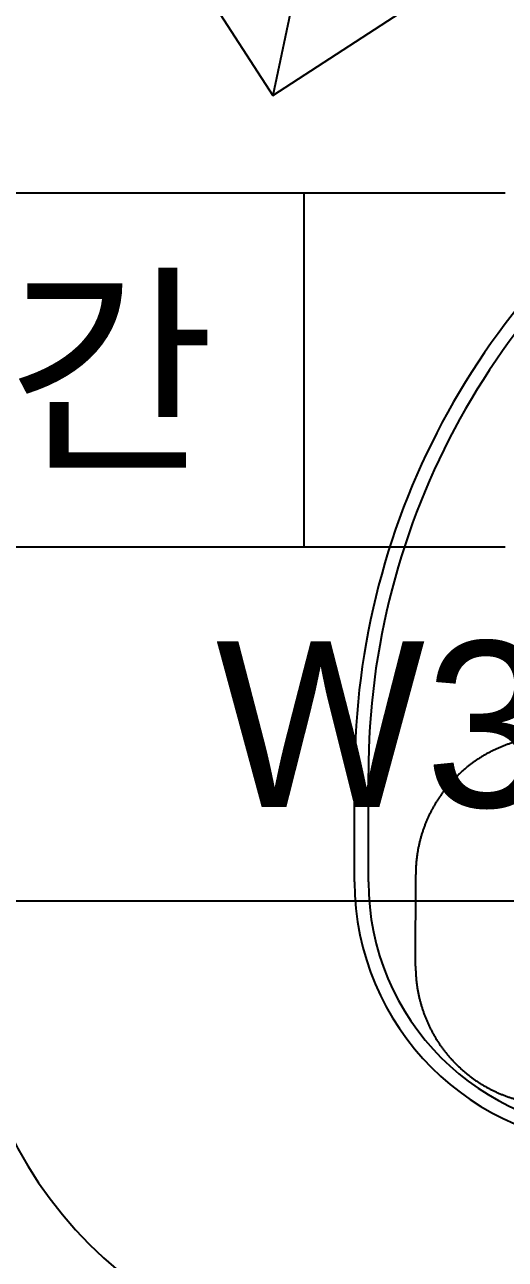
# Model space of a CAD drawing. Header units: millimetres. Extents: x 1145859089 to 1147511753, y -1047484727 to -1047247487.
# Drawn here: x 1147314724 to 1147318203, y -1047312631 to -1047303698 of the extents above; entities that cross this region are included whole.
import ezdxf
from ezdxf.enums import TextEntityAlignment as Align
from ezdxf.xclip import XClip

# ---------------------------------------------------------------- set-up
doc = ezdxf.new("R2010")
doc.units = ezdxf.units.MM
doc.header["$LTSCALE"] = 100
doc.header["$MEASUREMENT"] = 0
doc.header["$XCLIPFRAME"] = 2
doc.linetypes.add('단지배치도$0$DASHED2', pattern=[0.375, 0.25, -0.125])
doc.layers.get('0').update_dxf_attribs({"linetype": 'CONTINUOUS'})
for name, color, linetype in [('0-BLOCK', 2, 'CONTINUOUS'), ('TRAY', 1, 'CONTINUOUS'), ('XREF', 135, 'CONTINUOUS'), ('단지배치도$0$W240910', 135, 'CONTINUOUS')]:
    doc.layers.add(name, color=color, linetype=linetype)
doc.styles.add('WL', font='울릉도L_5.TTF')

# ---------------------------------------------------------------- blocks, each defined once
blk = doc.blocks.new('단지배치도$0$zw$9902')
at = {"layer": '단지배치도$0$W240910'}
for p, q in [((57424.4, 72693.3), (56248.7, 67160)), ((54069.9, 70514.5), (56248.7, 67160)), ((56248.7, 67160), (59603.2, 69338.8)), ((56840.3, 61470, 0), (56840.3, 62253.7, 0)), ((56940.3, 61470, 0), (56940.3, 62253.7, 0))]:
    blk.add_line(p, q, dxfattribs=at)
at = {"layer": '단지배치도$0$W240910', "linetype": '단지배치도$0$DASHED2', "ltscale": 500}
blk.add_line((57281.7, 60859.7), (57282.3, 61521.8), dxfattribs=at)
at = {"layer": '단지배치도$0$W240910'}
for centre, radius, start, end in [((62240.3, 62253.7, 0), 5400, 64.15784, 180), ((62240.3, 62253.7, 0), 5300, 64.15784, 180), ((58740.3, 61470, 0), 1900, 180, 270), ((58740.3, 61470, 0), 1800, 180, 270), ((57040.1, 60970, 0), 6000, 180, 270), ((57040.1, 60970, 0), 3000, 180, 270)]:
    blk.add_arc(centre, radius, start, end, dxfattribs=at)
at = {"layer": '단지배치도$0$W240910', "linetype": '단지배치도$0$DASHED2', "ltscale": 500}
for centre, start, end in [((58282.3, 61521), 90, 179.95397), ((58281.7, 60858.1), 179.90795, 270)]:
    blk.add_arc(centre, 1000, start, end, dxfattribs=at)
blk = doc.blocks.new('단지배치도')
blk.add_blockref('단지배치도$0$zw$9902', (141034.2, 142437.2))
blk = doc.blocks.new('A$C4F4C36A7')
at = {"layer": 'TRAY', "color": 6}
for p, q in [((5756, 5124.1), (0, 5124.1)), ((5756, 2562.1), (0, 2562.1)), ((5756, 0), (0, 0)), ((11511.9, 0), (5756, 0))]:
    blk.add_line(p, q, dxfattribs=at)
blk = doc.blocks.new('A$C28682198')
at = {"color": 6}
blk.add_line((4300.5, 2562.1), (4300.5, 5124.1), dxfattribs=at)
blk.add_blockref('A$C4F4C36A7', (0, 0))

msp = doc.modelspace()

# ---------------------------------------------------------------- block references
at = {"layer": '0-BLOCK', "rotation": 359.9999968060735}
msp.add_blockref('A$C28682198', (1147312447.442625, -1047310040.010511, 0), dxfattribs=at)
at = {"layer": 'XREF'}
ref = msp.add_blockref('단지배치도', (1147119237.834579, -1047513806.462535), dxfattribs=at)
XClip(ref).set_block_clipping_path([(72982.4064819524, 34919.7593965302), (360382.4067475507, 255319.7593436702)])

# ---------------------------------------------------------------- texts
at = {"layer": '0-BLOCK', "color": 2, "style": 'WL'}
for s, p in [('구간', (1147314597.698875, -1047306196.915003, 0)), ('W300', (1147318203.396922, -1047308758.979065, 0))]:
    msp.add_text(s, height=1200, dxfattribs=at).set_placement(p, align=Align.MIDDLE)

doc.saveas('drawing.dxf')
